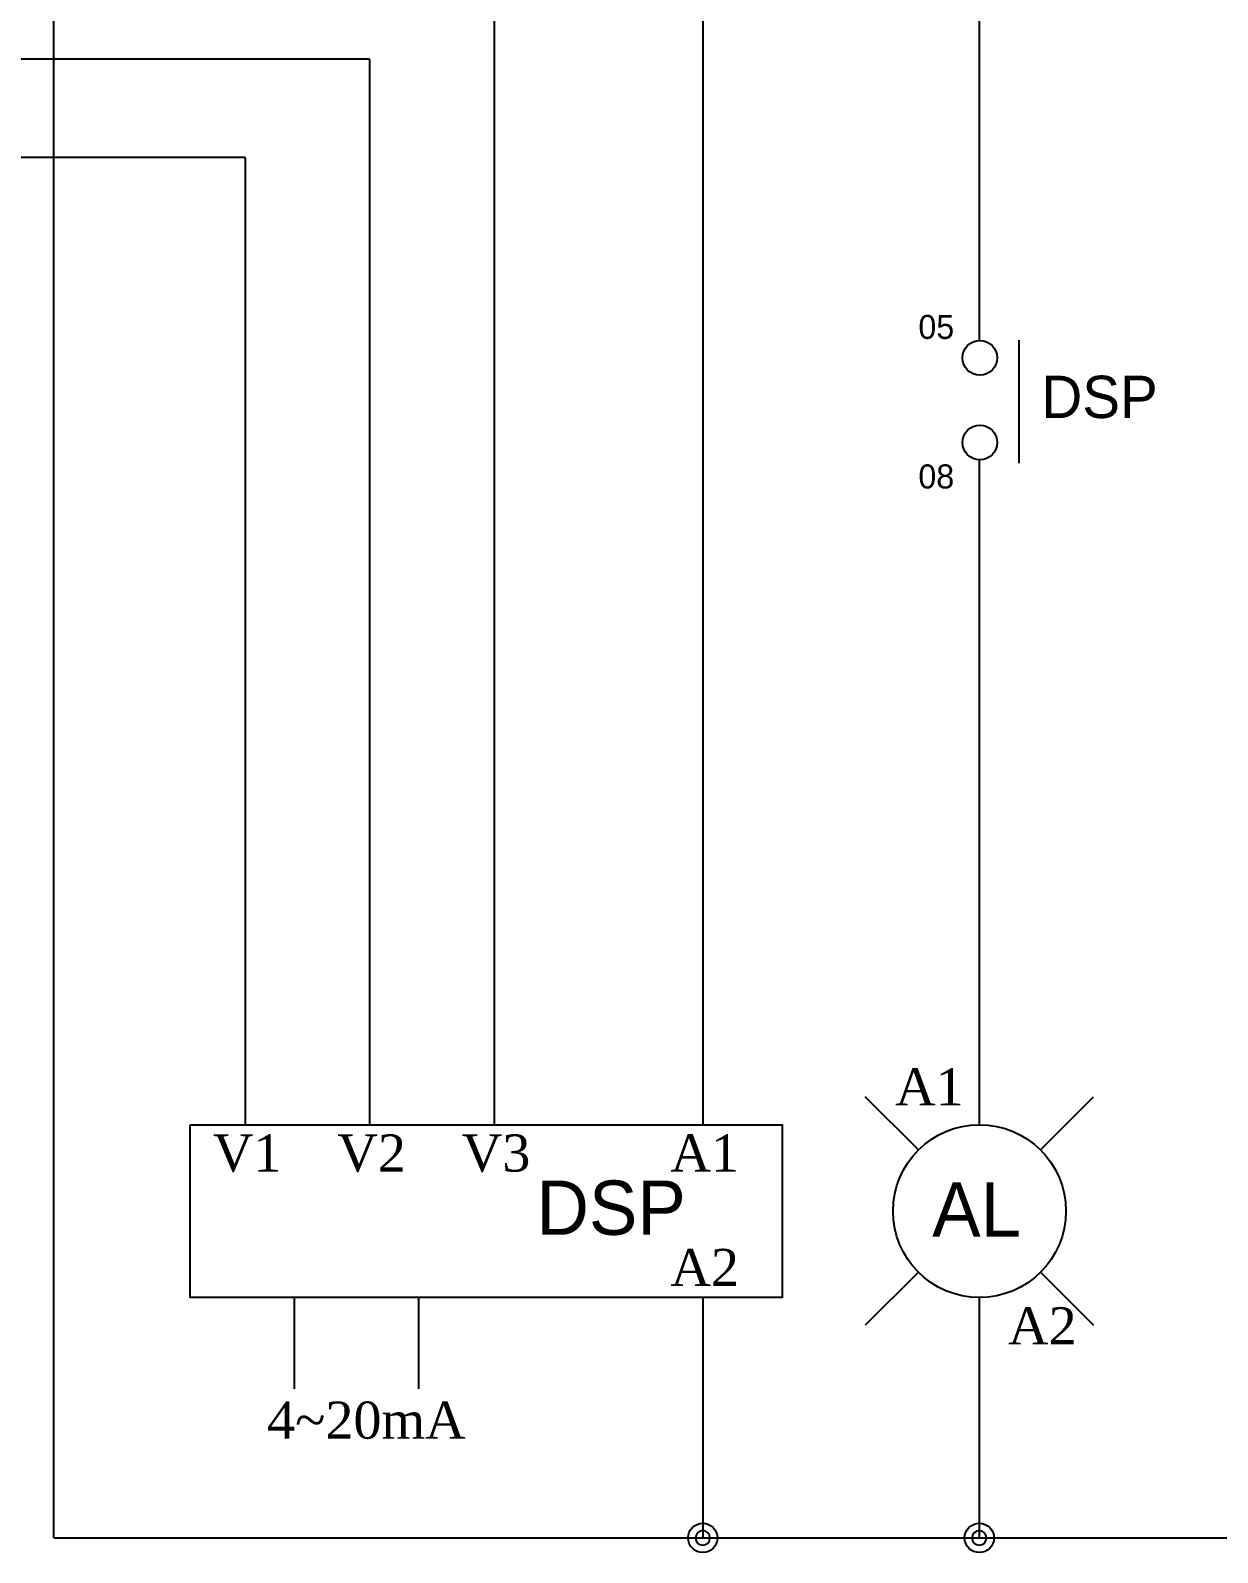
# Model space of a CAD drawing. Header units: millimetres. Extents: x 45 to 885, y 38 to 718.
# Drawn here: x 309 to 371.4, y 434.2 to 514.3 of the extents above; entities that cross this region are included whole.
import ezdxf

# ---------------------------------------------------------------- set-up
doc = ezdxf.new("R2010")
doc.units = ezdxf.units.MM
doc.layers.add('4', color=133, linetype='Continuous')
doc.layers.add('ASHADE', color=7, linetype='Continuous')
doc.styles.add('ghs', font='NGULIM.TTF')
doc.styles.add('HCM', font='batang.ttc')

msp = doc.modelspace()

# ---------------------------------------------------------------- linework, layer by layer
msp.add_lwpolyline([(317.369, 456.745), (348.511, 456.745), (348.511, 447.654), (317.369, 447.654)], close=True)
at = {"layer": '4', "color": 0}
for p, q in [((355.672, 455.414), (352.88, 458.206)), ((362.101, 455.414), (364.893, 458.206)), ((355.672, 448.985), (352.88, 446.194)), ((362.101, 448.985), (364.893, 446.194))]:
    msp.add_line(p, q, dxfattribs=at)
for centre in [(344.33, 435.007), (358.878, 435.007)]:
    msp.add_circle(centre, 0.772, dxfattribs=at)
at = {"layer": 'ASHADE', "ltscale": 2}
for p, q in [((344.33, 532.224), (344.33, 456.745)), ((358.878, 532.224), (358.878, 498.008)), ((310.205, 435.007), (310.205, 525.883)), ((360.959, 498.021), (360.959, 491.553)), ((358.878, 491.718), (358.878, 456.745)), ((344.33, 447.654), (344.33, 435.007)), ((358.878, 447.654), (358.878, 435.007)), ((310.205, 435.007), (392.09, 435.007))]:
    msp.add_line(p, q, dxfattribs=at)
at = {"layer": 'ASHADE', "color": 1, "ltscale": 2}
for p, q in [((333.358, 517.994), (333.358, 456.745)), ((326.81, 512.811), (326.81, 456.745)), ((320.263, 507.628), (320.263, 456.745))]:
    msp.add_line(p, q, dxfattribs=at)
at = {"layer": 'ASHADE', "color": 1, "linetype": 'ByBlock', "lineweight": 25, "ltscale": 2}
for p, q in [((326.81, 512.811), (284.586, 512.811)), ((320.263, 507.628), (284.586, 507.628))]:
    msp.add_line(p, q, dxfattribs=at)
at = {"layer": 'ASHADE', "color": 3, "ltscale": 2}
for p, q in [((322.836, 447.654), (322.836, 442.85)), ((329.384, 447.654), (329.384, 442.85))]:
    msp.add_line(p, q, dxfattribs=at)
at = {"layer": 'ASHADE', "ltscale": 2}
for centre, radius in [((358.909, 497.093), 0.915), ((358.909, 492.633), 0.915), ((358.887, 452.2), 4.546)]:
    msp.add_circle(centre, radius, dxfattribs=at)
for centre, start, end in [((344.33, 435.007), 0, 180), ((344.33, 435.007), 180, 0), ((358.878, 435.007), 0, 180), ((358.878, 435.007), 180, 0)]:
    msp.add_arc(centre, 0.381, start, end, dxfattribs=at)

# ---------------------------------------------------------------- texts
at = {"layer": 'ASHADE', "ltscale": 2, "style": 'ghs'}
for s, height, p in [('05', 1.2654, (355.675, 498.084)), ('DSP', 2.2244, (362.148, 493.925)), ('08', 1.2654, (355.675, 490.218)), ('DSP', 2.856, (335.587, 450.951)), ('AL', 2.856, (356.402, 450.859))]:
    msp.add_text(s, height=height, dxfattribs=at).set_placement(p)
at = {"layer": 'ASHADE', "color": 0, "linetype": 'ByBlock', "lineweight": 25, "style": 'HCM'}
for s, p in [('A1', (354.454, 457.762)), ('V1', (318.563, 454.28)), ('V2', (325.11, 454.28)), ('V3', (331.658, 454.28)), ('A1', (342.63, 454.28)), ('A2', (342.63, 448.259)), ('A2', (360.391, 445.189)), ('4~20mA', (321.411, 440.225))]:
    msp.add_text(s, height=1.9534, dxfattribs=at).set_placement(p)

doc.saveas('drawing.dxf')
